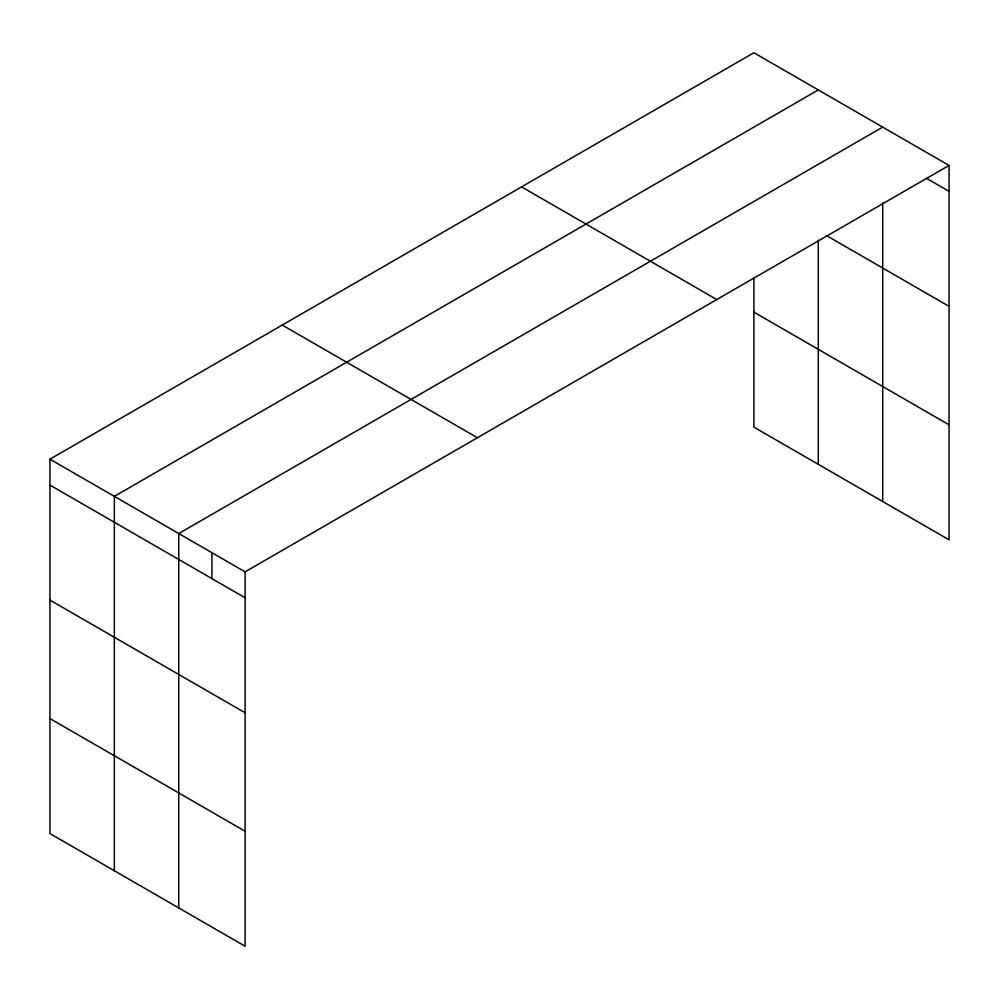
<?xml version="1.0" encoding="UTF-8"?>
<svg xmlns="http://www.w3.org/2000/svg" width="999" height="999" viewBox="0 0 999 999"><rect width="100%" height="100%" fill="white"/><g stroke="black" fill="none" stroke-linecap="round" stroke-linejoin="round"><path stroke-width="1.5" d="M49.95 459.19L245.105 571.853L245.105 946.24L49.95 833.566L49.95 459.19L753.895 52.76L949.05 165.434L949.05 539.81L753.895 427.147L753.895 277.859M818.293 89.947L114.348 496.366L114.348 870.741M882.704 127.123L178.746 533.553L178.746 907.929M245.105 571.853L949.05 165.434M926.485 178.322L949.05 191.346M826.348 235.502L949.05 306.343M753.895 312.15L949.05 424.825M521.59 186.888L716.745 299.55M282.255 325.062L477.41 437.737M49.95 485.102L245.105 597.764M49.95 600.099L245.105 712.762M49.95 718.568L245.105 831.243M882.704 202.772L882.704 501.51M818.293 240.21L818.293 464.323M211.925 552.697L211.925 578.608"/></g></svg>
